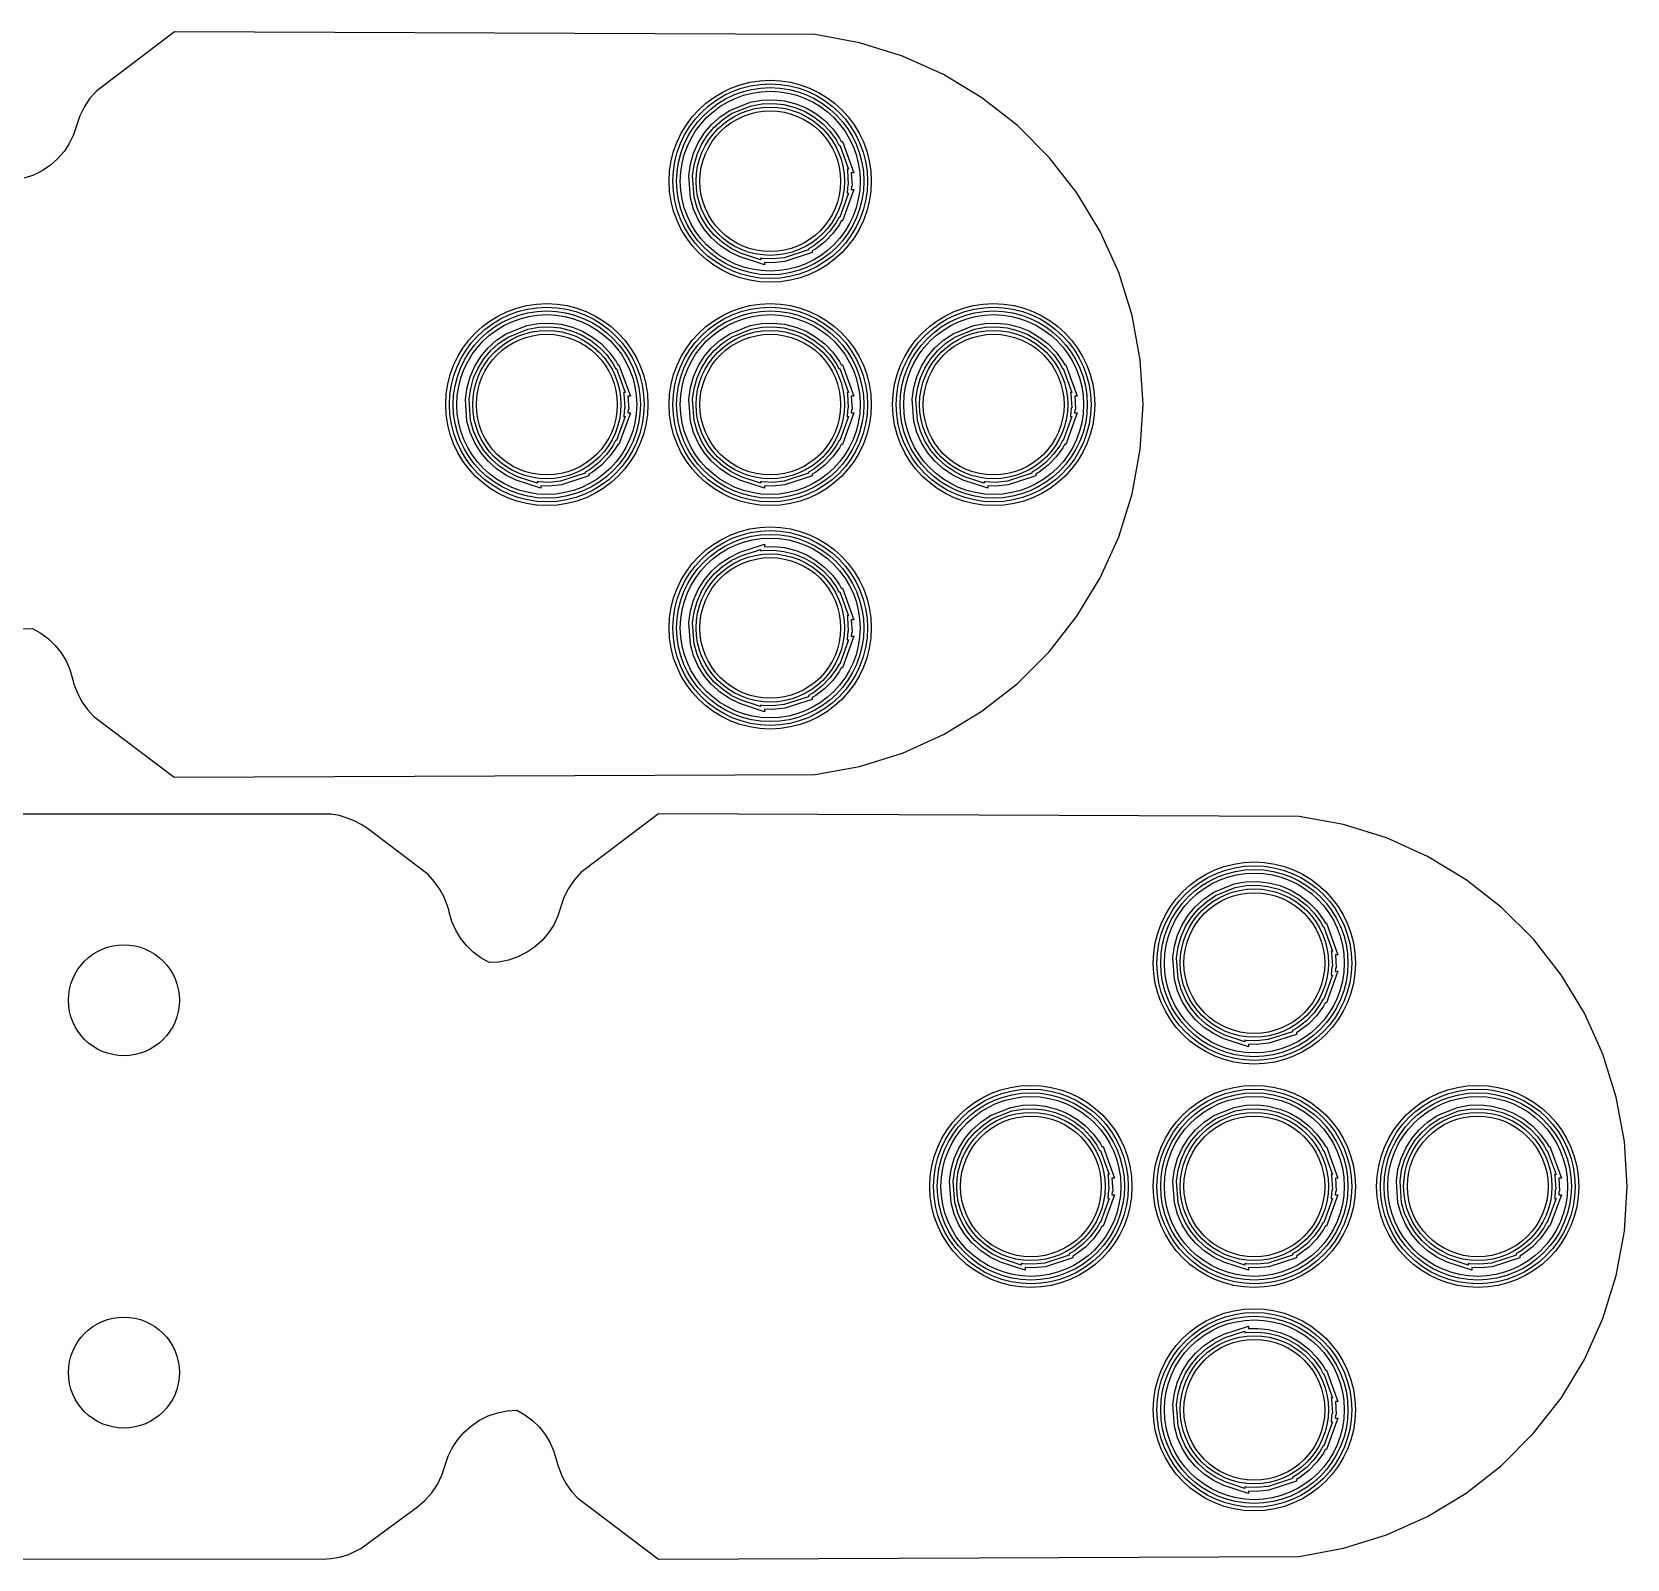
# Model space of a CAD drawing. Header units: millimetres. Extents: x -214 to 214, y -114 to 114.
# Drawn here: x 171.6 to 214.44, y 24.99 to 66.01 of the extents above; entities that cross this region are included whole.
import ezdxf

# ---------------------------------------------------------------- set-up
doc = ezdxf.new("R2010")
doc.units = ezdxf.units.MM
doc.layers.add('1', color=7, linetype='CONTINUOUS')

msp = doc.modelspace()

# ---------------------------------------------------------------- linework, layer by layer
at = {"layer": '1', "color": 0}
for p, q in [((175.426, 66.009), (173.342, 64.43)), ((192.636, 65.936), (175.426, 66.009)), ((193.825, 65.718), (192.636, 65.936)), ((194.979, 65.358), (193.825, 65.718)), ((196.081, 64.863), (194.979, 65.358)), ((197.115, 64.237), (196.081, 64.863)), ((173.342, 64.43), (173.161, 64.227)), ((173.009, 64.002), (172.89, 63.758)), ((173.161, 64.227), (173.009, 64.002)), ((198.067, 63.491), (197.115, 64.237)), ((172.89, 63.758), (172.72, 63.244)), ((198.922, 62.636), (198.067, 63.491)), ((172.604, 63.008), (172.464, 62.797)), ((172.72, 63.244), (172.604, 63.008)), ((172.291, 62.598), (172.096, 62.425)), ((172.464, 62.797), (172.291, 62.598)), ((199.666, 61.685), (198.922, 62.636)), ((171.646, 62.163), (171.397, 62.078)), ((171.879, 62.279), (171.646, 62.163)), ((172.096, 62.425), (171.879, 62.279)), ((200.292, 60.65), (199.666, 61.685)), ((200.788, 59.548), (200.292, 60.65)), ((201.148, 58.394), (200.788, 59.548)), ((201.366, 57.205), (201.148, 58.394)), ((201.439, 55.999), (201.366, 57.205)), ((201.366, 54.793), (201.439, 55.999)), ((201.148, 53.603), (201.366, 54.793)), ((200.788, 52.449), (201.148, 53.603)), ((200.292, 51.347), (200.788, 52.449)), ((199.666, 50.312), (200.292, 51.347)), ((198.921, 49.361), (199.666, 50.312)), ((171.361, 49.972), (171.62, 49.989)), ((171.62, 49.989), (171.841, 49.863)), ((171.841, 49.863), (172.045, 49.71)), ((172.045, 49.71), (172.228, 49.532)), ((172.228, 49.532), (172.386, 49.332)), ((172.386, 49.332), (172.518, 49.113)), ((198.066, 48.506), (198.921, 49.361)), ((172.518, 49.113), (172.62, 48.88)), ((172.62, 48.88), (172.692, 48.634)), ((172.692, 48.634), (172.706, 48.575)), ((172.706, 48.575), (172.722, 48.515)), ((172.722, 48.515), (172.831, 48.226)), ((197.114, 47.761), (198.066, 48.506)), ((172.831, 48.226), (172.95, 48.008)), ((172.95, 48.008), (173.094, 47.806)), ((173.094, 47.806), (173.262, 47.624)), ((173.262, 47.624), (175.425, 45.989)), ((196.08, 47.135), (197.114, 47.761)), ((194.978, 46.64), (196.08, 47.135)), ((192.635, 46.062), (193.824, 46.28)), ((193.824, 46.28), (194.978, 46.64)), ((175.425, 45.989), (192.635, 46.062)), ((179.634, 44.996), (158.736, 45.009)), ((179.857, 44.958), (179.634, 44.996)), ((188.426, 45.009), (186.342, 43.43)), ((205.636, 44.936), (188.426, 45.009)), ((180.263, 44.818), (179.857, 44.958)), ((180.27, 44.814), (180.263, 44.818)), ((180.442, 44.723), (180.27, 44.814)), ((180.61, 44.61), (180.442, 44.723)), ((182.239, 43.374), (180.61, 44.61)), ((206.825, 44.718), (205.636, 44.936)), ((207.979, 44.358), (206.825, 44.718)), ((209.081, 43.863), (207.979, 44.358)), ((210.115, 43.237), (209.081, 43.863)), ((182.407, 43.192), (182.239, 43.374)), ((186.342, 43.43), (186.161, 43.227)), ((182.551, 42.99), (182.407, 43.192)), ((182.673, 42.764), (182.551, 42.99)), ((186.009, 43.002), (185.89, 42.758)), ((186.161, 43.227), (186.009, 43.002)), ((211.067, 42.491), (210.115, 43.237)), ((182.778, 42.483), (182.673, 42.764)), ((182.794, 42.424), (182.778, 42.483)), ((182.809, 42.364), (182.794, 42.424)), ((185.89, 42.758), (185.72, 42.244)), ((211.922, 41.636), (211.067, 42.491)), ((182.881, 42.118), (182.809, 42.364)), ((182.983, 41.885), (182.881, 42.118)), ((185.604, 42.008), (185.464, 41.797)), ((185.72, 42.244), (185.604, 42.008)), ((183.114, 41.666), (182.983, 41.885)), ((183.273, 41.466), (183.114, 41.666)), ((185.291, 41.598), (185.096, 41.425)), ((185.464, 41.797), (185.291, 41.598)), ((212.666, 40.685), (211.922, 41.636)), ((183.455, 41.288), (183.273, 41.466)), ((183.66, 41.135), (183.455, 41.288)), ((183.881, 41.009), (183.66, 41.135)), ((184.646, 41.163), (184.397, 41.078)), ((184.879, 41.279), (184.646, 41.163)), ((185.096, 41.425), (184.879, 41.279)), ((184.14, 41.026), (183.881, 41.009)), ((184.397, 41.078), (184.14, 41.026)), ((213.292, 39.65), (212.666, 40.685)), ((213.788, 38.548), (213.292, 39.65)), ((214.148, 37.394), (213.788, 38.548)), ((214.366, 36.205), (214.148, 37.394)), ((214.439, 34.999), (214.366, 36.205)), ((214.366, 33.793), (214.439, 34.999)), ((214.148, 32.603), (214.366, 33.793)), ((213.788, 31.449), (214.148, 32.603)), ((213.292, 30.347), (213.788, 31.449)), ((212.666, 29.312), (213.292, 30.347)), ((211.921, 28.361), (212.666, 29.312)), ((183.403, 28.572), (183.622, 28.719)), ((183.622, 28.719), (183.855, 28.835)), ((183.855, 28.835), (184.104, 28.92)), ((184.104, 28.92), (184.361, 28.972)), ((184.361, 28.972), (184.62, 28.989)), ((184.62, 28.989), (184.841, 28.863)), ((184.841, 28.863), (185.045, 28.71)), ((185.045, 28.71), (185.228, 28.532)), ((183.037, 28.201), (183.207, 28.398)), ((183.207, 28.398), (183.403, 28.572)), ((185.228, 28.532), (185.386, 28.332)), ((185.386, 28.332), (185.518, 28.113)), ((211.066, 27.506), (211.921, 28.361)), ((182.781, 27.753), (182.896, 27.988)), ((182.896, 27.988), (183.037, 28.201)), ((185.518, 28.113), (185.62, 27.88)), ((185.62, 27.88), (185.692, 27.634)), ((182.61, 27.24), (182.781, 27.753)), ((185.692, 27.634), (185.706, 27.575)), ((185.706, 27.575), (185.722, 27.515)), ((185.722, 27.515), (185.831, 27.226)), ((210.114, 26.761), (211.066, 27.506)), ((182.34, 26.771), (182.491, 26.996)), ((182.491, 26.996), (182.61, 27.24)), ((185.831, 27.226), (185.95, 27.008)), ((185.95, 27.008), (186.094, 26.806)), ((181.953, 26.391), (182.159, 26.568)), ((182.159, 26.568), (182.34, 26.771)), ((186.094, 26.806), (186.262, 26.624)), ((186.262, 26.624), (188.425, 24.989)), ((209.08, 26.135), (210.114, 26.761)), ((180.436, 25.271), (181.953, 26.391)), ((207.978, 25.64), (209.08, 26.135)), ((205.635, 25.062), (206.824, 25.28)), ((206.824, 25.28), (207.978, 25.64)), ((158.51, 25.002), (179.408, 24.989)), ((179.408, 24.989), (179.634, 25.002)), ((179.634, 25.002), (179.857, 25.04)), ((179.857, 25.04), (180.081, 25.106)), ((180.081, 25.106), (180.436, 25.271)), ((188.425, 24.989), (205.635, 25.062))]:
    msp.add_line(p, q, dxfattribs=at)
at = {"layer": '1', "color": 1}
for p, q in [((190.081, 63.726), (190.341, 63.901)), ((190.341, 63.901), (190.888, 64.123)), ((190.389, 63.813), (190.915, 64.026)), ((190.888, 64.123), (191.201, 64.178)), ((190.915, 64.026), (191.212, 64.078)), ((191.201, 64.178), (191.519, 64.187)), ((191.212, 64.078), (191.515, 64.087)), ((191.515, 64.087), (191.792, 64.057)), ((191.519, 64.187), (191.81, 64.156)), ((191.792, 64.057), (192.089, 63.982)), ((191.81, 64.156), (192.12, 64.078)), ((192.089, 63.982), (192.345, 63.878)), ((192.12, 64.078), (192.39, 63.968)), ((192.345, 63.878), (192.598, 63.731)), ((192.39, 63.968), (192.654, 63.814)), ((189.656, 63.287), (189.853, 63.521)), ((189.737, 63.228), (189.925, 63.451)), ((189.853, 63.521), (190.081, 63.726)), ((189.925, 63.451), (190.143, 63.647)), ((190.143, 63.647), (190.389, 63.813)), ((192.598, 63.731), (192.828, 63.552)), ((192.654, 63.814), (192.895, 63.627)), ((192.828, 63.552), (193.031, 63.342)), ((192.895, 63.627), (193.107, 63.406)), ((193.107, 63.406), (193.287, 63.159)), ((189.369, 62.748), (189.494, 63.028)), ((189.464, 62.713), (189.583, 62.981)), ((189.494, 63.028), (189.656, 63.287)), ((189.583, 62.981), (189.737, 63.228)), ((193.031, 63.342), (193.202, 63.106)), ((193.202, 63.106), (193.275, 62.967)), ((193.287, 63.159), (193.336, 63.067)), ((193.336, 63.067), (193.366, 63.067)), ((193.366, 63.067), (193.675, 62.221)), ((189.286, 62.455), (189.369, 62.748)), ((189.384, 62.434), (189.464, 62.713)), ((193.275, 62.967), (193.296, 62.967)), ((193.296, 62.967), (193.532, 62.321)), ((189.242, 62.144), (189.286, 62.455)), ((189.283, 61.554), (189.242, 62.144)), ((189.342, 62.14), (189.384, 62.434)), ((189.382, 61.571), (189.342, 62.14)), ((193.532, 62.321), (193.492, 62.321)), ((193.492, 62.321), (193.499, 62.289)), ((193.499, 62.289), (193.525, 61.913)), ((193.675, 62.221), (193.604, 62.221)), ((193.604, 62.221), (193.628, 61.875)), ((193.675, 61.777), (193.366, 60.931)), ((193.496, 61.694), (193.492, 61.677)), ((193.511, 61.9), (193.496, 61.694)), ((193.525, 61.913), (193.511, 61.9)), ((193.609, 61.856), (193.603, 61.777)), ((193.603, 61.777), (193.675, 61.777)), ((193.628, 61.875), (193.609, 61.856)), ((189.369, 61.25), (189.283, 61.554)), ((189.464, 61.285), (189.382, 61.571)), ((189.583, 61.017), (189.464, 61.285)), ((193.532, 61.677), (193.296, 61.031)), ((193.492, 61.677), (193.532, 61.677)), ((189.494, 60.97), (189.369, 61.25)), ((189.656, 60.711), (189.494, 60.97)), ((189.737, 60.77), (189.583, 61.017)), ((193.201, 60.891), (193.03, 60.655)), ((193.286, 60.838), (193.106, 60.591)), ((193.276, 61.031), (193.201, 60.891)), ((193.296, 61.031), (193.276, 61.031)), ((193.335, 60.931), (193.286, 60.838)), ((193.366, 60.931), (193.335, 60.931)), ((189.853, 60.477), (189.656, 60.711)), ((189.925, 60.547), (189.737, 60.77)), ((190.081, 60.272), (189.853, 60.477)), ((190.143, 60.351), (189.925, 60.547)), ((192.827, 60.445), (192.598, 60.267)), ((193.03, 60.655), (192.827, 60.445)), ((193.106, 60.591), (192.894, 60.37)), ((190.332, 60.103), (190.081, 60.272)), ((190.382, 60.19), (190.143, 60.351)), ((190.595, 59.973), (190.332, 60.103)), ((190.633, 60.066), (190.382, 60.19)), ((191.171, 59.887), (190.633, 60.066)), ((192.457, 60.153), (191.799, 59.941)), ((192.557, 60.081), (191.82, 59.843)), ((192.598, 60.267), (192.457, 60.185)), ((192.457, 60.185), (192.457, 60.153)), ((192.654, 60.184), (192.557, 60.128)), ((192.557, 60.128), (192.557, 60.081)), ((192.894, 60.37), (192.654, 60.184)), ((191.271, 59.748), (190.595, 59.973)), ((191.211, 59.92), (191.171, 59.927)), ((191.171, 59.927), (191.171, 59.887)), ((191.487, 59.91), (191.211, 59.92)), ((191.491, 59.809), (191.271, 59.817)), ((191.271, 59.817), (191.271, 59.748)), ((191.799, 59.941), (191.487, 59.91)), ((191.82, 59.843), (191.491, 59.809)), ((184.081, 57.726), (184.341, 57.901)), ((184.341, 57.901), (184.888, 58.123)), ((184.389, 57.813), (184.915, 58.026)), ((184.888, 58.123), (185.201, 58.178)), ((184.915, 58.026), (185.212, 58.078)), ((185.201, 58.178), (185.519, 58.187)), ((185.212, 58.078), (185.515, 58.087)), ((185.515, 58.087), (185.792, 58.057)), ((185.519, 58.187), (185.81, 58.156)), ((185.792, 58.057), (186.089, 57.982)), ((185.81, 58.156), (186.12, 58.078)), ((186.089, 57.982), (186.345, 57.878)), ((186.12, 58.078), (186.39, 57.968)), ((186.345, 57.878), (186.598, 57.731)), ((186.39, 57.968), (186.654, 57.814)), ((190.081, 57.726), (190.341, 57.901)), ((190.341, 57.901), (190.888, 58.123)), ((190.389, 57.813), (190.915, 58.026)), ((190.888, 58.123), (191.201, 58.178)), ((190.915, 58.026), (191.212, 58.078)), ((191.201, 58.178), (191.519, 58.187)), ((191.212, 58.078), (191.515, 58.087)), ((191.515, 58.087), (191.792, 58.057)), ((191.519, 58.187), (191.81, 58.156)), ((191.792, 58.057), (192.089, 57.982)), ((191.81, 58.156), (192.12, 58.078)), ((192.089, 57.982), (192.345, 57.878)), ((192.12, 58.078), (192.39, 57.968)), ((192.345, 57.878), (192.598, 57.731)), ((192.39, 57.968), (192.654, 57.814)), ((196.081, 57.726), (196.341, 57.901)), ((196.341, 57.901), (196.888, 58.123)), ((196.389, 57.813), (196.915, 58.026)), ((196.888, 58.123), (197.201, 58.178)), ((196.915, 58.026), (197.212, 58.078)), ((197.201, 58.178), (197.519, 58.187)), ((197.212, 58.078), (197.515, 58.087)), ((197.515, 58.087), (197.792, 58.057)), ((197.519, 58.187), (197.81, 58.156)), ((197.792, 58.057), (198.089, 57.982)), ((197.81, 58.156), (198.12, 58.078)), ((198.089, 57.982), (198.345, 57.878)), ((198.12, 58.078), (198.39, 57.968)), ((198.345, 57.878), (198.598, 57.731)), ((198.39, 57.968), (198.654, 57.814)), ((183.656, 57.287), (183.853, 57.521)), ((183.737, 57.228), (183.925, 57.451)), ((183.853, 57.521), (184.081, 57.726)), ((183.925, 57.451), (184.143, 57.647)), ((184.143, 57.647), (184.389, 57.813)), ((186.598, 57.731), (186.828, 57.552)), ((186.654, 57.814), (186.895, 57.627)), ((186.828, 57.552), (187.031, 57.342)), ((186.895, 57.627), (187.107, 57.406)), ((187.107, 57.406), (187.287, 57.159)), ((189.656, 57.287), (189.853, 57.521)), ((189.737, 57.228), (189.925, 57.451)), ((189.853, 57.521), (190.081, 57.726)), ((189.925, 57.451), (190.143, 57.647)), ((190.143, 57.647), (190.389, 57.813)), ((192.598, 57.731), (192.828, 57.552)), ((192.654, 57.814), (192.895, 57.627)), ((192.828, 57.552), (193.031, 57.342)), ((192.895, 57.627), (193.107, 57.406)), ((193.107, 57.406), (193.287, 57.159)), ((195.656, 57.287), (195.853, 57.521)), ((195.737, 57.228), (195.925, 57.451)), ((195.853, 57.521), (196.081, 57.726)), ((195.925, 57.451), (196.143, 57.647)), ((196.143, 57.647), (196.389, 57.813)), ((198.598, 57.731), (198.828, 57.552)), ((198.654, 57.814), (198.895, 57.627)), ((198.828, 57.552), (199.031, 57.342)), ((198.895, 57.627), (199.107, 57.406)), ((199.107, 57.406), (199.287, 57.159)), ((183.369, 56.748), (183.494, 57.028)), ((183.464, 56.713), (183.583, 56.981)), ((183.494, 57.028), (183.656, 57.287)), ((183.583, 56.981), (183.737, 57.228)), ((187.031, 57.342), (187.202, 57.106)), ((187.202, 57.106), (187.275, 56.967)), ((187.287, 57.159), (187.336, 57.067)), ((187.336, 57.067), (187.366, 57.067)), ((187.366, 57.067), (187.675, 56.221)), ((189.369, 56.748), (189.494, 57.028)), ((189.464, 56.713), (189.583, 56.981)), ((189.494, 57.028), (189.656, 57.287)), ((189.583, 56.981), (189.737, 57.228)), ((193.031, 57.342), (193.202, 57.106)), ((193.202, 57.106), (193.275, 56.967)), ((193.287, 57.159), (193.336, 57.067)), ((193.336, 57.067), (193.366, 57.067)), ((193.366, 57.067), (193.675, 56.221)), ((195.369, 56.748), (195.494, 57.028)), ((195.464, 56.713), (195.583, 56.981)), ((195.494, 57.028), (195.656, 57.287)), ((195.583, 56.981), (195.737, 57.228)), ((199.031, 57.342), (199.202, 57.106)), ((199.202, 57.106), (199.275, 56.967)), ((199.287, 57.159), (199.336, 57.067)), ((199.336, 57.067), (199.366, 57.067)), ((199.366, 57.067), (199.675, 56.221)), ((183.286, 56.455), (183.369, 56.748)), ((183.384, 56.434), (183.464, 56.713)), ((187.275, 56.967), (187.296, 56.967)), ((187.296, 56.967), (187.532, 56.321)), ((189.286, 56.455), (189.369, 56.748)), ((189.384, 56.434), (189.464, 56.713)), ((193.275, 56.967), (193.296, 56.967)), ((193.296, 56.967), (193.532, 56.321)), ((195.286, 56.455), (195.369, 56.748)), ((195.384, 56.434), (195.464, 56.713)), ((199.275, 56.967), (199.296, 56.967)), ((199.296, 56.967), (199.532, 56.321)), ((183.242, 56.144), (183.286, 56.455)), ((183.283, 55.554), (183.242, 56.144)), ((183.342, 56.14), (183.384, 56.434)), ((183.382, 55.571), (183.342, 56.14)), ((187.532, 56.321), (187.492, 56.321)), ((187.492, 56.321), (187.499, 56.289)), ((187.499, 56.289), (187.525, 55.913)), ((187.675, 56.221), (187.604, 56.221)), ((187.604, 56.221), (187.628, 55.875)), ((189.242, 56.144), (189.286, 56.455)), ((189.283, 55.554), (189.242, 56.144)), ((189.342, 56.14), (189.384, 56.434)), ((189.382, 55.571), (189.342, 56.14)), ((193.532, 56.321), (193.492, 56.321)), ((193.492, 56.321), (193.499, 56.289)), ((193.499, 56.289), (193.525, 55.913)), ((193.675, 56.221), (193.604, 56.221)), ((193.604, 56.221), (193.628, 55.875)), ((195.242, 56.144), (195.286, 56.455)), ((195.283, 55.554), (195.242, 56.144)), ((195.342, 56.14), (195.384, 56.434)), ((195.382, 55.571), (195.342, 56.14)), ((199.532, 56.321), (199.492, 56.321)), ((199.492, 56.321), (199.499, 56.289)), ((199.499, 56.289), (199.525, 55.913)), ((199.675, 56.221), (199.604, 56.221)), ((199.604, 56.221), (199.628, 55.875)), ((187.675, 55.777), (187.366, 54.931)), ((187.496, 55.694), (187.492, 55.677)), ((187.511, 55.9), (187.496, 55.694)), ((187.525, 55.913), (187.511, 55.9)), ((187.609, 55.856), (187.603, 55.777)), ((187.603, 55.777), (187.675, 55.777)), ((187.628, 55.875), (187.609, 55.856)), ((193.675, 55.777), (193.366, 54.931)), ((193.496, 55.694), (193.492, 55.677)), ((193.511, 55.9), (193.496, 55.694)), ((193.525, 55.913), (193.511, 55.9)), ((193.609, 55.856), (193.603, 55.777)), ((193.603, 55.777), (193.675, 55.777)), ((193.628, 55.875), (193.609, 55.856)), ((199.675, 55.777), (199.366, 54.931)), ((199.496, 55.694), (199.492, 55.677)), ((199.511, 55.9), (199.496, 55.694)), ((199.525, 55.913), (199.511, 55.9)), ((199.609, 55.856), (199.603, 55.777)), ((199.603, 55.777), (199.675, 55.777)), ((199.628, 55.875), (199.609, 55.856)), ((183.369, 55.25), (183.283, 55.554)), ((183.464, 55.285), (183.382, 55.571)), ((183.583, 55.017), (183.464, 55.285)), ((187.532, 55.677), (187.296, 55.031)), ((187.492, 55.677), (187.532, 55.677)), ((189.369, 55.25), (189.283, 55.554)), ((189.464, 55.285), (189.382, 55.571)), ((189.583, 55.017), (189.464, 55.285)), ((193.532, 55.677), (193.296, 55.031)), ((193.492, 55.677), (193.532, 55.677)), ((195.369, 55.25), (195.283, 55.554)), ((195.464, 55.285), (195.382, 55.571)), ((195.583, 55.017), (195.464, 55.285)), ((199.532, 55.677), (199.296, 55.031)), ((199.492, 55.677), (199.532, 55.677)), ((183.494, 54.97), (183.369, 55.25)), ((183.656, 54.711), (183.494, 54.97)), ((183.737, 54.77), (183.583, 55.017)), ((187.201, 54.891), (187.03, 54.655)), ((187.286, 54.838), (187.106, 54.591)), ((187.276, 55.031), (187.201, 54.891)), ((187.296, 55.031), (187.276, 55.031)), ((187.335, 54.931), (187.286, 54.838)), ((187.366, 54.931), (187.335, 54.931)), ((189.494, 54.97), (189.369, 55.25)), ((189.656, 54.711), (189.494, 54.97)), ((189.737, 54.77), (189.583, 55.017)), ((193.201, 54.891), (193.03, 54.655)), ((193.286, 54.838), (193.106, 54.591)), ((193.276, 55.031), (193.201, 54.891)), ((193.296, 55.031), (193.276, 55.031)), ((193.335, 54.931), (193.286, 54.838)), ((193.366, 54.931), (193.335, 54.931)), ((195.494, 54.97), (195.369, 55.25)), ((195.656, 54.711), (195.494, 54.97)), ((195.737, 54.77), (195.583, 55.017)), ((199.201, 54.891), (199.03, 54.655)), ((199.286, 54.838), (199.106, 54.591)), ((199.276, 55.031), (199.201, 54.891)), ((199.296, 55.031), (199.276, 55.031)), ((199.335, 54.931), (199.286, 54.838)), ((199.366, 54.931), (199.335, 54.931)), ((183.853, 54.477), (183.656, 54.711)), ((183.925, 54.547), (183.737, 54.77)), ((184.081, 54.272), (183.853, 54.477)), ((184.143, 54.351), (183.925, 54.547)), ((186.827, 54.445), (186.598, 54.267)), ((187.03, 54.655), (186.827, 54.445)), ((187.106, 54.591), (186.894, 54.37)), ((189.853, 54.477), (189.656, 54.711)), ((189.925, 54.547), (189.737, 54.77)), ((190.081, 54.272), (189.853, 54.477)), ((190.143, 54.351), (189.925, 54.547)), ((192.827, 54.445), (192.598, 54.267)), ((193.03, 54.655), (192.827, 54.445)), ((193.106, 54.591), (192.894, 54.37)), ((195.853, 54.477), (195.656, 54.711)), ((195.925, 54.547), (195.737, 54.77)), ((196.081, 54.272), (195.853, 54.477)), ((196.143, 54.351), (195.925, 54.547)), ((198.827, 54.445), (198.598, 54.267)), ((199.03, 54.655), (198.827, 54.445)), ((199.106, 54.591), (198.894, 54.37)), ((184.332, 54.103), (184.081, 54.272)), ((184.383, 54.189), (184.143, 54.351)), ((184.608, 53.967), (184.332, 54.103)), ((184.645, 54.06), (184.383, 54.189)), ((185.171, 53.888), (184.645, 54.06)), ((186.457, 54.153), (185.799, 53.941)), ((186.557, 54.081), (185.82, 53.843)), ((186.598, 54.267), (186.457, 54.185)), ((186.457, 54.185), (186.457, 54.153)), ((186.654, 54.184), (186.557, 54.128)), ((186.557, 54.128), (186.557, 54.081)), ((186.894, 54.37), (186.654, 54.184)), ((190.332, 54.103), (190.081, 54.272)), ((190.383, 54.189), (190.143, 54.351)), ((190.608, 53.967), (190.332, 54.103)), ((190.645, 54.06), (190.383, 54.189)), ((191.171, 53.888), (190.645, 54.06)), ((192.457, 54.153), (191.799, 53.941)), ((192.557, 54.081), (191.82, 53.843)), ((192.598, 54.267), (192.457, 54.185)), ((192.457, 54.185), (192.457, 54.153)), ((192.654, 54.184), (192.557, 54.128)), ((192.557, 54.128), (192.557, 54.081)), ((192.894, 54.37), (192.654, 54.184)), ((196.332, 54.103), (196.081, 54.272)), ((196.383, 54.189), (196.143, 54.351)), ((196.608, 53.967), (196.332, 54.103)), ((196.645, 54.06), (196.383, 54.189)), ((197.171, 53.888), (196.645, 54.06)), ((198.457, 54.153), (197.799, 53.941)), ((198.557, 54.081), (197.82, 53.843)), ((198.598, 54.267), (198.457, 54.185)), ((198.457, 54.185), (198.457, 54.153)), ((198.654, 54.184), (198.557, 54.128)), ((198.557, 54.128), (198.557, 54.081)), ((198.894, 54.37), (198.654, 54.184)), ((185.271, 53.75), (184.608, 53.967)), ((185.211, 53.92), (185.171, 53.927)), ((185.171, 53.927), (185.171, 53.888)), ((185.487, 53.91), (185.211, 53.92)), ((185.491, 53.809), (185.271, 53.817)), ((185.271, 53.817), (185.271, 53.75)), ((185.799, 53.941), (185.487, 53.91)), ((185.82, 53.843), (185.491, 53.809)), ((191.271, 53.75), (190.608, 53.967)), ((191.211, 53.92), (191.171, 53.927)), ((191.171, 53.927), (191.171, 53.888)), ((191.487, 53.91), (191.211, 53.92)), ((191.491, 53.809), (191.271, 53.817)), ((191.271, 53.817), (191.271, 53.75)), ((191.799, 53.941), (191.487, 53.91)), ((191.82, 53.843), (191.491, 53.809)), ((197.271, 53.75), (196.608, 53.967)), ((197.211, 53.92), (197.171, 53.927)), ((197.171, 53.927), (197.171, 53.888)), ((197.487, 53.91), (197.211, 53.92)), ((197.491, 53.809), (197.271, 53.817)), ((197.271, 53.817), (197.271, 53.75)), ((197.799, 53.941), (197.487, 53.91)), ((197.82, 53.843), (197.491, 53.809)), ((190.081, 51.726), (190.332, 51.895)), ((190.332, 51.895), (190.608, 52.031)), ((190.383, 51.809), (190.645, 51.938)), ((190.608, 52.031), (191.271, 52.248)), ((190.645, 51.938), (191.171, 52.11)), ((191.171, 52.11), (191.171, 52.071)), ((191.171, 52.071), (191.212, 52.078)), ((191.212, 52.078), (191.515, 52.087)), ((191.271, 52.248), (191.271, 52.18)), ((191.271, 52.18), (191.519, 52.187)), ((191.515, 52.087), (191.792, 52.057)), ((191.519, 52.187), (191.81, 52.156)), ((191.792, 52.057), (192.089, 51.982)), ((191.81, 52.156), (192.12, 52.078)), ((192.089, 51.982), (192.345, 51.878)), ((192.12, 52.078), (192.39, 51.968)), ((192.345, 51.878), (192.598, 51.731)), ((192.39, 51.968), (192.654, 51.814)), ((189.656, 51.287), (189.853, 51.521)), ((189.737, 51.228), (189.925, 51.451)), ((189.853, 51.521), (190.081, 51.726)), ((189.925, 51.451), (190.143, 51.647)), ((190.143, 51.647), (190.383, 51.809)), ((192.598, 51.731), (192.828, 51.552)), ((192.654, 51.814), (192.895, 51.627)), ((192.828, 51.552), (193.031, 51.342)), ((192.895, 51.627), (193.107, 51.406)), ((193.107, 51.406), (193.287, 51.159)), ((189.369, 50.748), (189.494, 51.028)), ((189.464, 50.713), (189.583, 50.981)), ((189.494, 51.028), (189.656, 51.287)), ((189.583, 50.981), (189.737, 51.228)), ((193.031, 51.342), (193.202, 51.106)), ((193.202, 51.106), (193.275, 50.967)), ((193.287, 51.159), (193.336, 51.067)), ((193.336, 51.067), (193.366, 51.067)), ((193.366, 51.067), (193.675, 50.221)), ((189.286, 50.455), (189.369, 50.748)), ((189.384, 50.434), (189.464, 50.713)), ((193.275, 50.967), (193.296, 50.967)), ((193.296, 50.967), (193.532, 50.321)), ((189.242, 50.144), (189.286, 50.455)), ((189.283, 49.554), (189.242, 50.144)), ((189.342, 50.14), (189.384, 50.434)), ((189.382, 49.571), (189.342, 50.14)), ((193.532, 50.321), (193.492, 50.321)), ((193.492, 50.321), (193.499, 50.289)), ((193.499, 50.289), (193.525, 49.913)), ((193.675, 50.221), (193.604, 50.221)), ((193.604, 50.221), (193.628, 49.875)), ((193.675, 49.777), (193.366, 48.931)), ((193.496, 49.694), (193.492, 49.677)), ((193.511, 49.9), (193.496, 49.694)), ((193.525, 49.913), (193.511, 49.9)), ((193.609, 49.856), (193.603, 49.777)), ((193.603, 49.777), (193.675, 49.777)), ((193.628, 49.875), (193.609, 49.856)), ((189.369, 49.25), (189.283, 49.554)), ((189.464, 49.285), (189.382, 49.571)), ((189.583, 49.017), (189.464, 49.285)), ((193.532, 49.677), (193.296, 49.031)), ((193.492, 49.677), (193.532, 49.677)), ((189.494, 48.97), (189.369, 49.25)), ((189.656, 48.711), (189.494, 48.97)), ((189.737, 48.77), (189.583, 49.017)), ((193.201, 48.891), (193.03, 48.655)), ((193.286, 48.838), (193.106, 48.591)), ((193.276, 49.031), (193.201, 48.891)), ((193.296, 49.031), (193.276, 49.031)), ((193.335, 48.931), (193.286, 48.838)), ((193.366, 48.931), (193.335, 48.931)), ((189.853, 48.477), (189.656, 48.711)), ((189.925, 48.547), (189.737, 48.77)), ((190.081, 48.272), (189.853, 48.477)), ((190.143, 48.351), (189.925, 48.547)), ((192.827, 48.445), (192.598, 48.267)), ((193.03, 48.655), (192.827, 48.445)), ((193.106, 48.591), (192.894, 48.37)), ((190.332, 48.103), (190.081, 48.272)), ((190.383, 48.189), (190.143, 48.351)), ((190.608, 47.967), (190.332, 48.103)), ((190.645, 48.06), (190.383, 48.189)), ((191.171, 47.888), (190.645, 48.06)), ((192.457, 48.153), (191.799, 47.941)), ((192.557, 48.081), (191.82, 47.843)), ((192.598, 48.267), (192.457, 48.185)), ((192.457, 48.185), (192.457, 48.153)), ((192.654, 48.184), (192.557, 48.128)), ((192.557, 48.128), (192.557, 48.081)), ((192.894, 48.37), (192.654, 48.184)), ((191.271, 47.75), (190.608, 47.967)), ((191.211, 47.92), (191.171, 47.927)), ((191.171, 47.927), (191.171, 47.888)), ((191.487, 47.91), (191.211, 47.92)), ((191.491, 47.809), (191.271, 47.817)), ((191.271, 47.817), (191.271, 47.75)), ((191.799, 47.941), (191.487, 47.91)), ((191.82, 47.843), (191.491, 47.809)), ((203.081, 42.726), (203.341, 42.901)), ((203.341, 42.901), (203.888, 43.123)), ((203.389, 42.813), (203.915, 43.026)), ((203.888, 43.123), (204.201, 43.178)), ((203.915, 43.026), (204.212, 43.078)), ((204.201, 43.178), (204.519, 43.187)), ((204.212, 43.078), (204.515, 43.087)), ((204.515, 43.087), (204.792, 43.057)), ((204.519, 43.187), (204.81, 43.156)), ((204.792, 43.057), (205.089, 42.982)), ((204.81, 43.156), (205.12, 43.078)), ((205.089, 42.982), (205.345, 42.878)), ((205.12, 43.078), (205.39, 42.968)), ((205.345, 42.878), (205.598, 42.731)), ((205.39, 42.968), (205.654, 42.814)), ((202.656, 42.287), (202.853, 42.521)), ((202.737, 42.228), (202.925, 42.451)), ((202.853, 42.521), (203.081, 42.726)), ((202.925, 42.451), (203.143, 42.647)), ((203.143, 42.647), (203.389, 42.813)), ((205.598, 42.731), (205.828, 42.552)), ((205.654, 42.814), (205.895, 42.627)), ((205.828, 42.552), (206.031, 42.342)), ((205.895, 42.627), (206.107, 42.406)), ((202.369, 41.748), (202.494, 42.028)), ((202.494, 42.028), (202.656, 42.287)), ((202.583, 41.981), (202.737, 42.228)), ((206.031, 42.342), (206.202, 42.106)), ((206.107, 42.406), (206.287, 42.159)), ((206.202, 42.106), (206.275, 41.967)), ((206.287, 42.159), (206.336, 42.067)), ((206.336, 42.067), (206.366, 42.067)), ((206.366, 42.067), (206.675, 41.221)), ((202.286, 41.455), (202.369, 41.748)), ((202.384, 41.434), (202.464, 41.713)), ((202.464, 41.713), (202.583, 41.981)), ((206.275, 41.967), (206.296, 41.967)), ((206.296, 41.967), (206.532, 41.321)), ((202.242, 41.144), (202.286, 41.455)), ((202.283, 40.554), (202.242, 41.144)), ((202.342, 41.14), (202.384, 41.434)), ((202.382, 40.571), (202.342, 41.14)), ((206.532, 41.321), (206.492, 41.321)), ((206.492, 41.321), (206.499, 41.289)), ((206.499, 41.289), (206.525, 40.913)), ((206.675, 41.221), (206.604, 41.221)), ((206.604, 41.221), (206.628, 40.875)), ((206.675, 40.777), (206.366, 39.931)), ((206.511, 40.9), (206.496, 40.694)), ((206.525, 40.913), (206.511, 40.9)), ((206.609, 40.856), (206.603, 40.777)), ((206.603, 40.777), (206.675, 40.777)), ((206.628, 40.875), (206.609, 40.856)), ((202.369, 40.25), (202.283, 40.554)), ((202.464, 40.285), (202.382, 40.571)), ((202.583, 40.017), (202.464, 40.285)), ((206.532, 40.677), (206.296, 40.031)), ((206.496, 40.694), (206.492, 40.677)), ((206.492, 40.677), (206.532, 40.677)), ((202.494, 39.97), (202.369, 40.25)), ((202.656, 39.711), (202.494, 39.97)), ((202.737, 39.77), (202.583, 40.017)), ((206.201, 39.891), (206.03, 39.655)), ((206.276, 40.031), (206.201, 39.891)), ((206.296, 40.031), (206.276, 40.031)), ((206.335, 39.931), (206.286, 39.838)), ((206.366, 39.931), (206.335, 39.931)), ((202.853, 39.477), (202.656, 39.711)), ((202.925, 39.547), (202.737, 39.77)), ((203.081, 39.272), (202.853, 39.477)), ((203.143, 39.351), (202.925, 39.547)), ((205.827, 39.445), (205.598, 39.267)), ((206.03, 39.655), (205.827, 39.445)), ((206.106, 39.591), (205.894, 39.37)), ((206.286, 39.838), (206.106, 39.591)), ((203.332, 39.103), (203.081, 39.272)), ((203.382, 39.19), (203.143, 39.351)), ((203.595, 38.973), (203.332, 39.103)), ((203.633, 39.066), (203.382, 39.19)), ((204.171, 38.887), (203.633, 39.066)), ((205.457, 39.153), (204.799, 38.941)), ((205.557, 39.081), (204.82, 38.843)), ((205.598, 39.267), (205.457, 39.185)), ((205.457, 39.185), (205.457, 39.153)), ((205.654, 39.184), (205.557, 39.128)), ((205.557, 39.128), (205.557, 39.081)), ((205.894, 39.37), (205.654, 39.184)), ((204.271, 38.748), (203.595, 38.973)), ((204.211, 38.92), (204.171, 38.927)), ((204.171, 38.927), (204.171, 38.887)), ((204.487, 38.91), (204.211, 38.92)), ((204.491, 38.809), (204.271, 38.817)), ((204.271, 38.817), (204.271, 38.748)), ((204.799, 38.941), (204.487, 38.91)), ((204.82, 38.843), (204.491, 38.809)), ((197.081, 36.726), (197.341, 36.901)), ((197.341, 36.901), (197.888, 37.123)), ((197.389, 36.813), (197.915, 37.026)), ((197.888, 37.123), (198.201, 37.178)), ((197.915, 37.026), (198.212, 37.078)), ((198.201, 37.178), (198.519, 37.187)), ((198.212, 37.078), (198.515, 37.087)), ((198.515, 37.087), (198.792, 37.057)), ((198.519, 37.187), (198.81, 37.156)), ((198.792, 37.057), (199.089, 36.982)), ((198.81, 37.156), (199.12, 37.078)), ((199.089, 36.982), (199.345, 36.878)), ((199.12, 37.078), (199.39, 36.968)), ((199.345, 36.878), (199.598, 36.731)), ((199.39, 36.968), (199.654, 36.814)), ((203.081, 36.726), (203.341, 36.901)), ((203.341, 36.901), (203.888, 37.123)), ((203.389, 36.813), (203.915, 37.026)), ((203.888, 37.123), (204.201, 37.178)), ((203.915, 37.026), (204.212, 37.078)), ((204.201, 37.178), (204.519, 37.187)), ((204.212, 37.078), (204.515, 37.087)), ((204.515, 37.087), (204.792, 37.057)), ((204.519, 37.187), (204.81, 37.156)), ((204.792, 37.057), (205.089, 36.982)), ((204.81, 37.156), (205.12, 37.078)), ((205.089, 36.982), (205.345, 36.878)), ((205.12, 37.078), (205.39, 36.968)), ((205.345, 36.878), (205.598, 36.731)), ((205.39, 36.968), (205.654, 36.814)), ((209.081, 36.726), (209.341, 36.901)), ((209.341, 36.901), (209.888, 37.123)), ((209.389, 36.813), (209.915, 37.026)), ((209.888, 37.123), (210.201, 37.178)), ((209.915, 37.026), (210.212, 37.078)), ((210.201, 37.178), (210.519, 37.187)), ((210.212, 37.078), (210.515, 37.087)), ((210.515, 37.087), (210.792, 37.057)), ((210.519, 37.187), (210.81, 37.156)), ((210.792, 37.057), (211.089, 36.982)), ((210.81, 37.156), (211.12, 37.078)), ((211.089, 36.982), (211.345, 36.878)), ((211.12, 37.078), (211.39, 36.968)), ((211.345, 36.878), (211.598, 36.731)), ((211.39, 36.968), (211.654, 36.814)), ((196.656, 36.287), (196.853, 36.521)), ((196.737, 36.228), (196.925, 36.451)), ((196.853, 36.521), (197.081, 36.726)), ((196.925, 36.451), (197.143, 36.647)), ((197.143, 36.647), (197.389, 36.813)), ((199.598, 36.731), (199.828, 36.552)), ((199.654, 36.814), (199.895, 36.627)), ((199.828, 36.552), (200.031, 36.342)), ((199.895, 36.627), (200.107, 36.406)), ((202.656, 36.287), (202.853, 36.521)), ((202.737, 36.228), (202.925, 36.451)), ((202.853, 36.521), (203.081, 36.726)), ((202.925, 36.451), (203.143, 36.647)), ((203.143, 36.647), (203.389, 36.813)), ((205.598, 36.731), (205.828, 36.552)), ((205.654, 36.814), (205.895, 36.627)), ((205.828, 36.552), (206.031, 36.342)), ((205.895, 36.627), (206.107, 36.406)), ((208.656, 36.287), (208.853, 36.521)), ((208.737, 36.228), (208.925, 36.451)), ((208.853, 36.521), (209.081, 36.726)), ((208.925, 36.451), (209.143, 36.647)), ((209.143, 36.647), (209.389, 36.813)), ((211.598, 36.731), (211.828, 36.552)), ((211.654, 36.814), (211.895, 36.627)), ((211.828, 36.552), (212.031, 36.342)), ((211.895, 36.627), (212.107, 36.406)), ((196.369, 35.748), (196.494, 36.028)), ((196.494, 36.028), (196.656, 36.287)), ((196.583, 35.981), (196.737, 36.228)), ((200.031, 36.342), (200.202, 36.106)), ((200.107, 36.406), (200.287, 36.159)), ((200.202, 36.106), (200.275, 35.967)), ((200.287, 36.159), (200.336, 36.067)), ((200.336, 36.067), (200.366, 36.067)), ((200.366, 36.067), (200.675, 35.221)), ((202.369, 35.748), (202.494, 36.028)), ((202.494, 36.028), (202.656, 36.287)), ((202.583, 35.981), (202.737, 36.228)), ((206.031, 36.342), (206.202, 36.106)), ((206.107, 36.406), (206.287, 36.159)), ((206.202, 36.106), (206.275, 35.967)), ((206.287, 36.159), (206.336, 36.067)), ((206.336, 36.067), (206.366, 36.067)), ((206.366, 36.067), (206.675, 35.221)), ((208.369, 35.748), (208.494, 36.028)), ((208.494, 36.028), (208.656, 36.287)), ((208.583, 35.981), (208.737, 36.228)), ((212.031, 36.342), (212.202, 36.106)), ((212.107, 36.406), (212.287, 36.159)), ((212.202, 36.106), (212.275, 35.967)), ((212.287, 36.159), (212.336, 36.067)), ((212.336, 36.067), (212.366, 36.067)), ((212.366, 36.067), (212.675, 35.221)), ((196.286, 35.455), (196.369, 35.748)), ((196.384, 35.434), (196.464, 35.713)), ((196.464, 35.713), (196.583, 35.981)), ((200.275, 35.967), (200.296, 35.967)), ((200.296, 35.967), (200.532, 35.321)), ((202.286, 35.455), (202.369, 35.748)), ((202.384, 35.434), (202.464, 35.713)), ((202.464, 35.713), (202.583, 35.981)), ((206.275, 35.967), (206.296, 35.967)), ((206.296, 35.967), (206.532, 35.321)), ((208.286, 35.455), (208.369, 35.748)), ((208.384, 35.434), (208.464, 35.713)), ((208.464, 35.713), (208.583, 35.981)), ((212.275, 35.967), (212.296, 35.967)), ((212.296, 35.967), (212.532, 35.321)), ((196.242, 35.144), (196.286, 35.455)), ((196.283, 34.554), (196.242, 35.144)), ((196.342, 35.14), (196.384, 35.434)), ((196.382, 34.571), (196.342, 35.14)), ((200.532, 35.321), (200.492, 35.321)), ((200.492, 35.321), (200.499, 35.289)), ((200.499, 35.289), (200.525, 34.913)), ((200.675, 35.221), (200.604, 35.221)), ((200.604, 35.221), (200.628, 34.875)), ((202.242, 35.144), (202.286, 35.455)), ((202.283, 34.554), (202.242, 35.144)), ((202.342, 35.14), (202.384, 35.434)), ((202.382, 34.571), (202.342, 35.14)), ((206.532, 35.321), (206.492, 35.321)), ((206.492, 35.321), (206.499, 35.289)), ((206.499, 35.289), (206.525, 34.913)), ((206.675, 35.221), (206.604, 35.221)), ((206.604, 35.221), (206.628, 34.875)), ((208.242, 35.144), (208.286, 35.455)), ((208.283, 34.554), (208.242, 35.144)), ((208.342, 35.14), (208.384, 35.434)), ((208.382, 34.571), (208.342, 35.14)), ((212.532, 35.321), (212.492, 35.321)), ((212.492, 35.321), (212.499, 35.289)), ((212.499, 35.289), (212.525, 34.913)), ((212.675, 35.221), (212.604, 35.221)), ((212.604, 35.221), (212.628, 34.875)), ((200.675, 34.777), (200.366, 33.931)), ((200.511, 34.9), (200.496, 34.694)), ((200.525, 34.913), (200.511, 34.9)), ((200.609, 34.856), (200.603, 34.777)), ((200.603, 34.777), (200.675, 34.777)), ((200.628, 34.875), (200.609, 34.856)), ((206.675, 34.777), (206.366, 33.931)), ((206.511, 34.9), (206.496, 34.694)), ((206.525, 34.913), (206.511, 34.9)), ((206.609, 34.856), (206.603, 34.777)), ((206.603, 34.777), (206.675, 34.777)), ((206.628, 34.875), (206.609, 34.856)), ((212.675, 34.777), (212.366, 33.931)), ((212.511, 34.9), (212.496, 34.694)), ((212.525, 34.913), (212.511, 34.9)), ((212.609, 34.856), (212.603, 34.777)), ((212.603, 34.777), (212.675, 34.777)), ((212.628, 34.875), (212.609, 34.856)), ((196.369, 34.25), (196.283, 34.554)), ((196.464, 34.285), (196.382, 34.571)), ((196.583, 34.017), (196.464, 34.285)), ((200.532, 34.677), (200.296, 34.031)), ((200.496, 34.694), (200.492, 34.677)), ((200.492, 34.677), (200.532, 34.677)), ((202.369, 34.25), (202.283, 34.554)), ((202.464, 34.285), (202.382, 34.571)), ((202.583, 34.017), (202.464, 34.285)), ((206.532, 34.677), (206.296, 34.031)), ((206.496, 34.694), (206.492, 34.677)), ((206.492, 34.677), (206.532, 34.677)), ((208.369, 34.25), (208.283, 34.554)), ((208.464, 34.285), (208.382, 34.571)), ((208.583, 34.017), (208.464, 34.285)), ((212.532, 34.677), (212.296, 34.031)), ((212.496, 34.694), (212.492, 34.677)), ((212.492, 34.677), (212.532, 34.677)), ((196.494, 33.97), (196.369, 34.25)), ((196.656, 33.711), (196.494, 33.97)), ((196.737, 33.77), (196.583, 34.017)), ((200.201, 33.891), (200.03, 33.655)), ((200.276, 34.031), (200.201, 33.891)), ((200.296, 34.031), (200.276, 34.031)), ((200.335, 33.931), (200.286, 33.838)), ((200.366, 33.931), (200.335, 33.931)), ((202.494, 33.97), (202.369, 34.25)), ((202.656, 33.711), (202.494, 33.97)), ((202.737, 33.77), (202.583, 34.017)), ((206.201, 33.891), (206.03, 33.655)), ((206.276, 34.031), (206.201, 33.891)), ((206.296, 34.031), (206.276, 34.031)), ((206.335, 33.931), (206.286, 33.838)), ((206.366, 33.931), (206.335, 33.931)), ((208.494, 33.97), (208.369, 34.25)), ((208.656, 33.711), (208.494, 33.97)), ((208.737, 33.77), (208.583, 34.017)), ((212.201, 33.891), (212.03, 33.655)), ((212.276, 34.031), (212.201, 33.891)), ((212.296, 34.031), (212.276, 34.031)), ((212.335, 33.931), (212.286, 33.838)), ((212.366, 33.931), (212.335, 33.931)), ((196.853, 33.477), (196.656, 33.711)), ((196.925, 33.547), (196.737, 33.77)), ((197.081, 33.272), (196.853, 33.477)), ((197.143, 33.351), (196.925, 33.547)), ((199.827, 33.445), (199.598, 33.267)), ((200.03, 33.655), (199.827, 33.445)), ((200.106, 33.591), (199.894, 33.37)), ((200.286, 33.838), (200.106, 33.591)), ((202.853, 33.477), (202.656, 33.711)), ((202.925, 33.547), (202.737, 33.77)), ((203.081, 33.272), (202.853, 33.477)), ((203.143, 33.351), (202.925, 33.547)), ((205.827, 33.445), (205.598, 33.267)), ((206.03, 33.655), (205.827, 33.445)), ((206.106, 33.591), (205.894, 33.37)), ((206.286, 33.838), (206.106, 33.591)), ((208.853, 33.477), (208.656, 33.711)), ((208.925, 33.547), (208.737, 33.77)), ((209.081, 33.272), (208.853, 33.477)), ((209.143, 33.351), (208.925, 33.547)), ((211.827, 33.445), (211.598, 33.267)), ((212.03, 33.655), (211.827, 33.445)), ((212.106, 33.591), (211.894, 33.37)), ((212.286, 33.838), (212.106, 33.591)), ((197.332, 33.103), (197.081, 33.272)), ((197.383, 33.189), (197.143, 33.351)), ((197.608, 32.967), (197.332, 33.103)), ((197.645, 33.06), (197.383, 33.189)), ((198.171, 32.888), (197.645, 33.06)), ((199.457, 33.153), (198.799, 32.941)), ((199.557, 33.081), (198.82, 32.843)), ((199.598, 33.267), (199.457, 33.185)), ((199.457, 33.185), (199.457, 33.153)), ((199.654, 33.184), (199.557, 33.128)), ((199.557, 33.128), (199.557, 33.081)), ((199.894, 33.37), (199.654, 33.184)), ((203.332, 33.103), (203.081, 33.272)), ((203.383, 33.189), (203.143, 33.351)), ((203.608, 32.967), (203.332, 33.103)), ((203.645, 33.06), (203.383, 33.189)), ((204.171, 32.888), (203.645, 33.06)), ((205.457, 33.153), (204.799, 32.941)), ((205.557, 33.081), (204.82, 32.843)), ((205.598, 33.267), (205.457, 33.185)), ((205.457, 33.185), (205.457, 33.153)), ((205.654, 33.184), (205.557, 33.128)), ((205.557, 33.128), (205.557, 33.081)), ((205.894, 33.37), (205.654, 33.184)), ((209.332, 33.103), (209.081, 33.272)), ((209.383, 33.189), (209.143, 33.351)), ((209.608, 32.967), (209.332, 33.103)), ((209.645, 33.06), (209.383, 33.189)), ((210.171, 32.888), (209.645, 33.06)), ((211.457, 33.153), (210.799, 32.941)), ((211.557, 33.081), (210.82, 32.843)), ((211.598, 33.267), (211.457, 33.185)), ((211.457, 33.185), (211.457, 33.153)), ((211.654, 33.184), (211.557, 33.128)), ((211.557, 33.128), (211.557, 33.081)), ((211.894, 33.37), (211.654, 33.184)), ((198.271, 32.75), (197.608, 32.967)), ((198.211, 32.92), (198.171, 32.927)), ((198.171, 32.927), (198.171, 32.888)), ((198.487, 32.91), (198.211, 32.92)), ((198.491, 32.809), (198.271, 32.817)), ((198.271, 32.817), (198.271, 32.75)), ((198.799, 32.941), (198.487, 32.91)), ((198.82, 32.843), (198.491, 32.809)), ((204.271, 32.75), (203.608, 32.967)), ((204.211, 32.92), (204.171, 32.927)), ((204.171, 32.927), (204.171, 32.888)), ((204.487, 32.91), (204.211, 32.92)), ((204.491, 32.809), (204.271, 32.817)), ((204.271, 32.817), (204.271, 32.75)), ((204.799, 32.941), (204.487, 32.91)), ((204.82, 32.843), (204.491, 32.809)), ((210.271, 32.75), (209.608, 32.967)), ((210.211, 32.92), (210.171, 32.927)), ((210.171, 32.927), (210.171, 32.888)), ((210.487, 32.91), (210.211, 32.92)), ((210.491, 32.809), (210.271, 32.817)), ((210.271, 32.817), (210.271, 32.75)), ((210.799, 32.941), (210.487, 32.91)), ((210.82, 32.843), (210.491, 32.809)), ((203.081, 30.726), (203.332, 30.895)), ((203.332, 30.895), (203.608, 31.031)), ((203.383, 30.809), (203.645, 30.938)), ((203.608, 31.031), (204.271, 31.248)), ((203.645, 30.938), (204.171, 31.11)), ((204.171, 31.11), (204.171, 31.071)), ((204.171, 31.071), (204.212, 31.078)), ((204.212, 31.078), (204.515, 31.087)), ((204.271, 31.248), (204.271, 31.18)), ((204.271, 31.18), (204.519, 31.187)), ((204.515, 31.087), (204.792, 31.057)), ((204.519, 31.187), (204.81, 31.156)), ((204.792, 31.057), (205.089, 30.982)), ((204.81, 31.156), (205.12, 31.078)), ((205.089, 30.982), (205.345, 30.878)), ((205.12, 31.078), (205.39, 30.968)), ((205.345, 30.878), (205.598, 30.731)), ((205.39, 30.968), (205.654, 30.814)), ((202.656, 30.287), (202.853, 30.521)), ((202.737, 30.228), (202.925, 30.451)), ((202.853, 30.521), (203.081, 30.726)), ((202.925, 30.451), (203.143, 30.647)), ((203.143, 30.647), (203.383, 30.809)), ((205.598, 30.731), (205.828, 30.552)), ((205.654, 30.814), (205.895, 30.627)), ((205.828, 30.552), (206.031, 30.342)), ((205.895, 30.627), (206.107, 30.406)), ((202.369, 29.748), (202.494, 30.028)), ((202.494, 30.028), (202.656, 30.287)), ((202.583, 29.981), (202.737, 30.228)), ((206.031, 30.342), (206.202, 30.106)), ((206.107, 30.406), (206.287, 30.159)), ((206.202, 30.106), (206.275, 29.967)), ((206.287, 30.159), (206.336, 30.067)), ((206.336, 30.067), (206.366, 30.067)), ((206.366, 30.067), (206.675, 29.221)), ((202.286, 29.455), (202.369, 29.748)), ((202.384, 29.434), (202.464, 29.713)), ((202.464, 29.713), (202.583, 29.981)), ((206.275, 29.967), (206.296, 29.967)), ((206.296, 29.967), (206.532, 29.321)), ((202.242, 29.144), (202.286, 29.455)), ((202.283, 28.554), (202.242, 29.144)), ((202.342, 29.14), (202.384, 29.434)), ((202.382, 28.571), (202.342, 29.14)), ((206.532, 29.321), (206.492, 29.321)), ((206.492, 29.321), (206.499, 29.289)), ((206.499, 29.289), (206.525, 28.913)), ((206.675, 29.221), (206.604, 29.221)), ((206.604, 29.221), (206.628, 28.875)), ((206.675, 28.777), (206.366, 27.931)), ((206.511, 28.9), (206.496, 28.694)), ((206.525, 28.913), (206.511, 28.9)), ((206.609, 28.856), (206.603, 28.777)), ((206.603, 28.777), (206.675, 28.777)), ((206.628, 28.875), (206.609, 28.856)), ((202.369, 28.25), (202.283, 28.554)), ((202.464, 28.285), (202.382, 28.571)), ((202.583, 28.017), (202.464, 28.285)), ((206.532, 28.677), (206.296, 28.031)), ((206.496, 28.694), (206.492, 28.677)), ((206.492, 28.677), (206.532, 28.677)), ((202.494, 27.97), (202.369, 28.25)), ((202.656, 27.711), (202.494, 27.97)), ((202.737, 27.77), (202.583, 28.017)), ((206.201, 27.891), (206.03, 27.655)), ((206.276, 28.031), (206.201, 27.891)), ((206.296, 28.031), (206.276, 28.031)), ((206.335, 27.931), (206.286, 27.838)), ((206.366, 27.931), (206.335, 27.931)), ((202.853, 27.477), (202.656, 27.711)), ((202.925, 27.547), (202.737, 27.77)), ((203.081, 27.272), (202.853, 27.477)), ((203.143, 27.351), (202.925, 27.547)), ((205.827, 27.445), (205.598, 27.267)), ((206.03, 27.655), (205.827, 27.445)), ((206.106, 27.591), (205.894, 27.37)), ((206.286, 27.838), (206.106, 27.591)), ((203.332, 27.103), (203.081, 27.272)), ((203.383, 27.189), (203.143, 27.351)), ((203.608, 26.967), (203.332, 27.103)), ((203.645, 27.06), (203.383, 27.189)), ((204.171, 26.888), (203.645, 27.06)), ((205.457, 27.153), (204.799, 26.941)), ((205.557, 27.081), (204.82, 26.843)), ((205.598, 27.267), (205.457, 27.185)), ((205.457, 27.185), (205.457, 27.153)), ((205.654, 27.184), (205.557, 27.128)), ((205.557, 27.128), (205.557, 27.081)), ((205.894, 27.37), (205.654, 27.184)), ((204.271, 26.75), (203.608, 26.967)), ((204.211, 26.92), (204.171, 26.927)), ((204.171, 26.927), (204.171, 26.888)), ((204.487, 26.91), (204.211, 26.92)), ((204.491, 26.809), (204.271, 26.817)), ((204.271, 26.817), (204.271, 26.75)), ((204.799, 26.941), (204.487, 26.91)), ((204.82, 26.843), (204.491, 26.809))]:
    msp.add_line(p, q, dxfattribs=at)
for centre, radius in [((191.428, 61.998), 2.715), ((191.428, 61.998), 2.615), ((191.428, 61.998), 2.514), ((191.428, 61.999), 2.415), ((191.429, 61.998), 1.991), ((191.429, 61.998), 1.89), ((185.428, 55.999), 2.715), ((191.428, 55.999), 2.715), ((197.428, 55.999), 2.715), ((185.428, 55.999), 2.615), ((185.428, 55.999), 2.514), ((185.428, 55.999), 2.415), ((191.428, 55.999), 2.615), ((191.428, 55.999), 2.514), ((191.428, 55.999), 2.415), ((197.428, 55.999), 2.615), ((197.428, 55.999), 2.514), ((197.428, 55.999), 2.415), ((185.429, 55.998), 1.991), ((185.429, 55.998), 1.89), ((191.429, 55.998), 1.991), ((191.429, 55.998), 1.89), ((197.429, 55.998), 1.991), ((197.429, 55.998), 1.89), ((191.428, 49.999), 2.715), ((191.428, 49.998), 2.615), ((191.428, 49.998), 2.514), ((191.428, 49.999), 2.414), ((191.429, 49.999), 1.991), ((191.429, 49.999), 1.89), ((204.428, 40.998), 2.715), ((204.428, 40.998), 2.615), ((204.428, 40.998), 2.514), ((204.428, 40.999), 2.415), ((204.429, 40.998), 1.991), ((204.429, 40.998), 1.89), ((198.428, 34.999), 2.715), ((204.428, 34.999), 2.715), ((210.428, 34.999), 2.715), ((198.428, 34.999), 2.615), ((198.428, 34.999), 2.514), ((198.428, 34.999), 2.415), ((204.428, 34.999), 2.615), ((204.428, 34.999), 2.514), ((204.428, 34.999), 2.415), ((210.428, 34.999), 2.615), ((210.428, 34.999), 2.514), ((210.428, 34.999), 2.415), ((198.429, 34.998), 1.991), ((198.429, 34.998), 1.89), ((204.429, 34.998), 1.991), ((204.429, 34.998), 1.89), ((210.429, 34.998), 1.991), ((210.429, 34.998), 1.89), ((204.428, 28.999), 2.715), ((204.428, 28.998), 2.615), ((204.428, 28.998), 2.514), ((204.428, 28.999), 2.414), ((204.429, 28.999), 1.991), ((204.429, 28.999), 1.89)]:
    msp.add_circle(centre, radius, dxfattribs=at)
at = {"layer": '1', "color": 0}
for centre, radius in [((191.429, 61.998), 1.89), ((185.429, 55.998), 1.89), ((191.429, 55.998), 1.89), ((197.429, 55.998), 1.89), ((191.429, 49.999), 1.89), ((204.429, 40.998), 1.89), ((174.071, 39.998), 1.49), ((198.429, 34.998), 1.89), ((204.429, 34.998), 1.89), ((210.429, 34.998), 1.89), ((174.071, 29.998), 1.49), ((204.429, 28.999), 1.89)]:
    msp.add_circle(centre, radius, dxfattribs=at)

doc.saveas('drawing.dxf')
